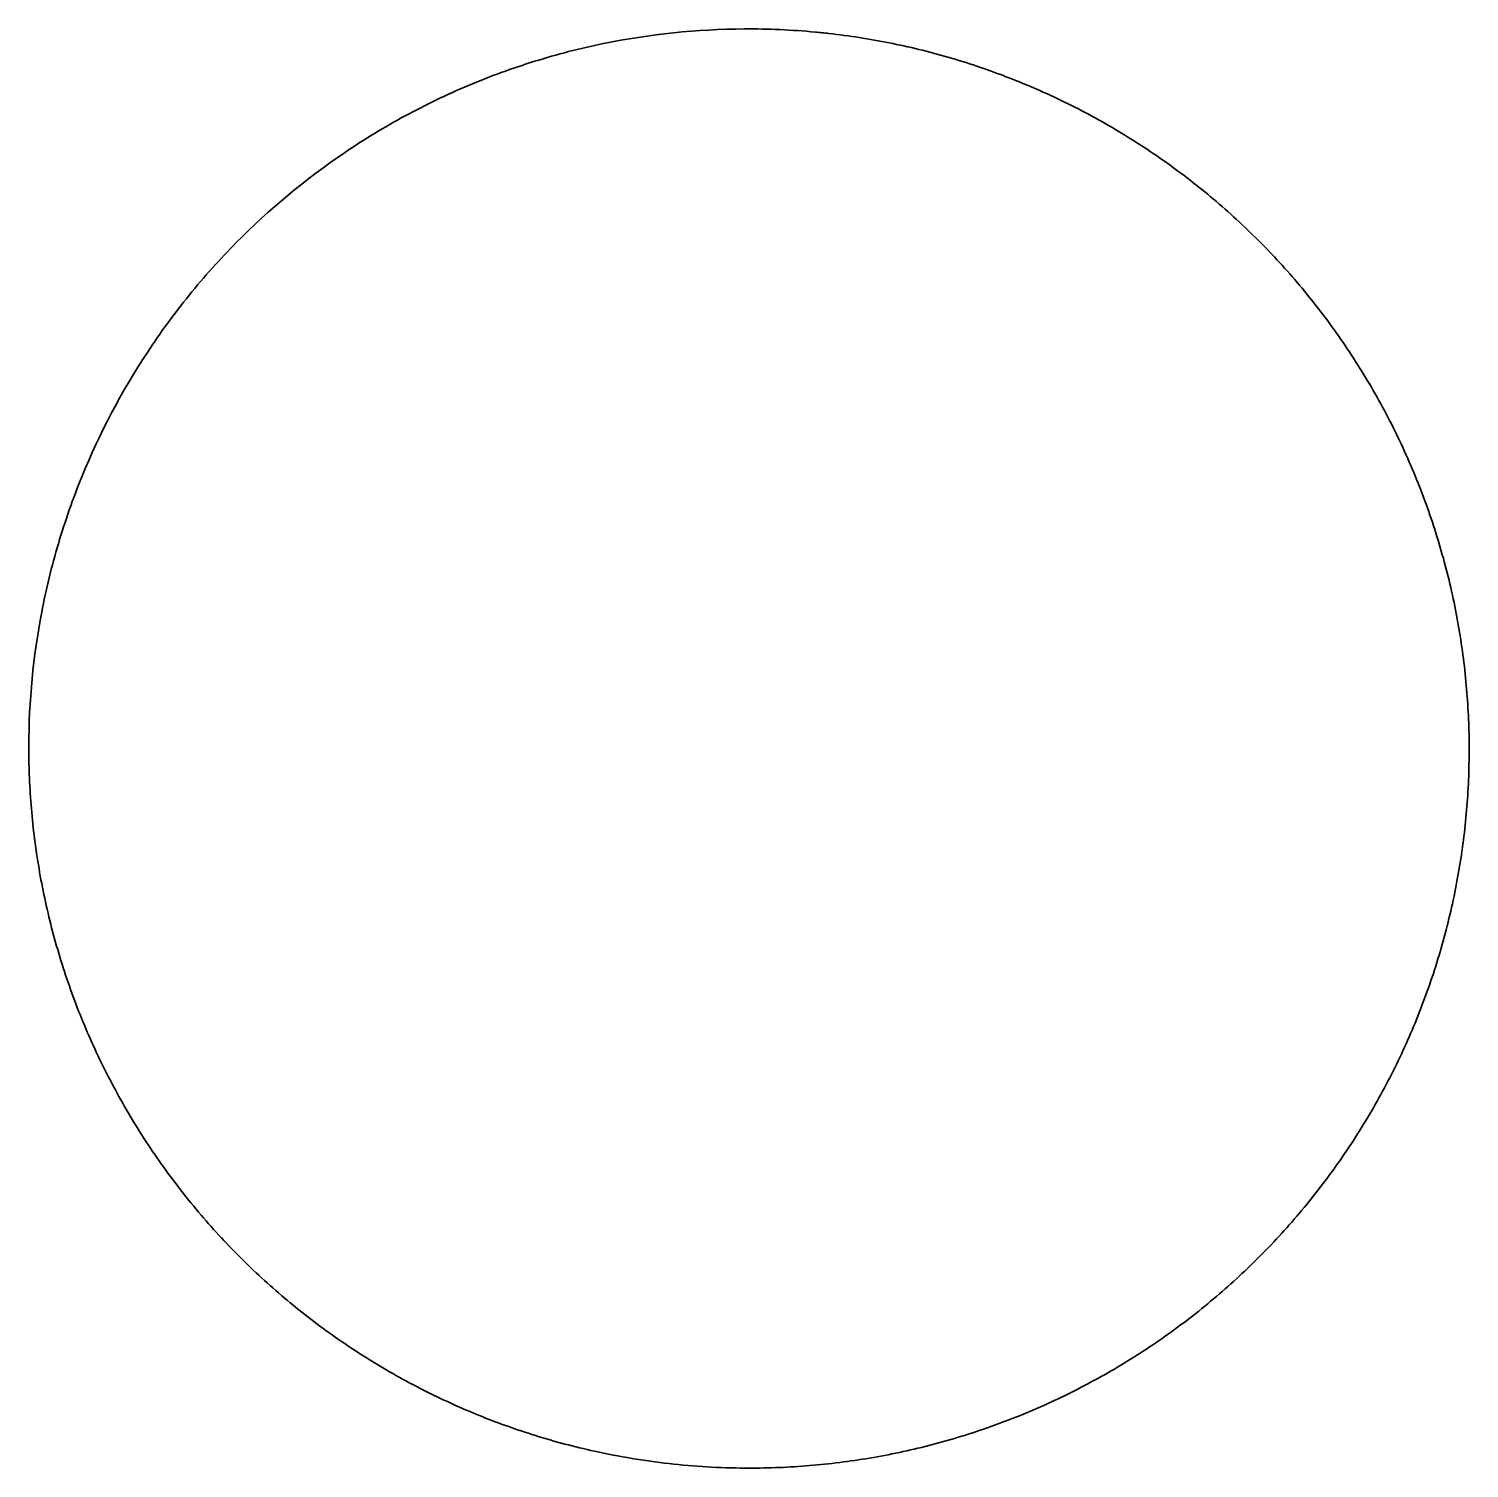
# Model space of a CAD drawing. Header units: millimetres. Extents: x 0 to 2526, y -1017 to 790.
# Drawn here: x 347.87 to 384.87, y -697 to -660.04 of the extents above; entities that cross this region are included whole.
import ezdxf

# ---------------------------------------------------------------- set-up
doc = ezdxf.new("R2010")
doc.units = ezdxf.units.MM
doc.layers.add('Blocks', color=7, linetype='Continuous')
doc.layers.add('Blocks$Inner', color=7, linetype='Continuous', lineweight=25, true_color=0x007f00)
doc.layers.add('Blocks$Outline', color=7, linetype='Continuous', lineweight=35, true_color=0xff3f3f)

# ---------------------------------------------------------------- blocks, each defined once
blk = doc.blocks.new('Balcony Dining Bench w Arm Top')
at = {"layer": 'Blocks$Inner'}
for points, knots in [([(328.698, -404.329), (328.547, -404.329), (328.396, -404.331), (327.986, -404.342), (327.724, -404.354), (327.208, -404.39), (326.941, -404.413), (326.427, -404.471), (326.162, -404.506), (325.651, -404.585), (325.392, -404.63), (324.885, -404.73), (324.631, -404.786), (324.128, -404.908), (323.878, -404.974), (323.381, -405.117), (323.133, -405.193), (322.643, -405.357), (322.397, -405.444), (321.914, -405.628), (321.67, -405.727), (321.195, -405.931), (320.951, -406.042), (320.485, -406.266), (320.247, -406.387), (319.79, -406.63), (319.561, -406.759), (319.115, -407.022), (318.894, -407.159), (318.46, -407.44), (318.245, -407.585), (317.823, -407.884), (317.615, -408.039), (317.206, -408.355), (317.004, -408.519), (316.608, -408.852), (316.41, -409.026), (316.029, -409.376), (315.836, -409.561), (315.47, -409.927), (315.285, -410.12), (314.935, -410.501), (314.761, -410.698), (314.427, -411.094), (314.264, -411.296), (313.947, -411.705), (313.792, -411.913), (313.493, -412.335), (313.347, -412.549), (313.066, -412.984), (312.929, -413.205), (312.665, -413.651), (312.536, -413.88), (312.292, -414.336), (312.171, -414.575), (311.947, -415.041), (311.836, -415.284), (311.631, -415.759), (311.532, -416.003), (311.347, -416.487), (311.26, -416.732), (311.096, -417.223), (311.019, -417.47), (310.875, -417.968), (310.809, -418.218), (310.686, -418.721), (310.63, -418.975), (310.529, -419.483), (310.483, -419.742), (310.403, -420.253), (310.368, -420.518), (310.339, -420.775)], [145.294806, 145.294806, 145.294806, 145.294806, 145.750209, 145.750209, 146.5309, 146.5309, 147.311591, 147.311591, 148.091964, 148.091964, 148.872336, 148.872336, 149.652709, 149.652709, 150.433082, 150.433082, 151.213455, 151.213455, 151.993828, 151.993828, 152.774201, 152.774201, 153.554574, 153.554574, 154.334672, 154.334672, 155.11477, 155.11477, 155.894868, 155.894868, 156.674966, 156.674966, 157.455065, 157.455065, 158.235163, 158.235163, 159.015261, 159.015261, 159.795359, 159.795359, 160.57539, 160.57539, 161.355421, 161.355421, 162.135452, 162.135452, 162.915483, 162.915483, 163.695514, 163.695514, 164.475545, 164.475545, 165.255575, 165.255575, 166.035606, 166.035606, 166.815816, 166.815816, 167.596025, 167.596025, 168.376235, 168.376235, 169.156444, 169.156444, 169.936654, 169.936654, 170.716863, 170.716863, 171.497073, 171.497073, 172.277282, 172.277282, 172.277282, 172.277282]), ([(347.063, -424.878), (347.098, -424.559), (347.127, -424.23), (347.146, -423.909), (347.165, -423.589), (347.176, -423.256), (347.178, -422.935), (347.18, -422.676), (347.176, -422.409), (347.166, -422.15), (347.157, -421.891), (347.142, -421.628), (347.122, -421.37), (347.102, -421.112), (347.076, -420.852), (347.045, -420.595), (347.014, -420.338), (346.978, -420.081), (346.936, -419.826), (346.894, -419.57), (346.847, -419.315), (346.795, -419.062), (346.742, -418.808), (346.684, -418.554), (346.621, -418.303), (346.558, -418.052), (346.489, -417.798), (346.415, -417.55), (346.342, -417.302), (346.26, -417.047), (346.176, -416.802), (346.092, -416.558), (346, -416.306), (345.906, -416.065), (345.812, -415.825), (345.71, -415.581), (345.606, -415.345), (345.502, -415.108), (345.392, -414.872), (345.278, -414.64), (345.163, -414.408), (345.044, -414.178), (344.92, -413.951), (344.796, -413.724), (344.668, -413.499), (344.534, -413.277), (344.401, -413.055), (344.262, -412.835), (344.12, -412.619), (343.978, -412.404), (343.828, -412.187), (343.677, -411.977), (343.525, -411.768), (343.364, -411.555), (343.204, -411.352), (343.044, -411.149), (342.874, -410.942), (342.705, -410.746), (342.537, -410.55), (342.361, -410.355), (342.184, -410.166), (342.008, -409.977), (341.826, -409.791), (341.641, -409.61), (341.457, -409.429), (341.268, -409.252), (341.076, -409.079), (340.884, -408.905), (340.689, -408.736), (340.49, -408.571), (340.291, -408.406), (340.087, -408.245), (339.881, -408.088), (339.675, -407.932), (339.463, -407.777), (339.251, -407.63), (339.038, -407.482), (338.816, -407.334), (338.598, -407.196), (338.38, -407.058), (338.151, -406.919), (337.927, -406.791), (337.703, -406.662), (337.473, -406.535), (337.244, -406.416), (337.014, -406.296), (336.781, -406.181), (336.547, -406.071), (336.313, -405.962), (336.077, -405.857), (335.839, -405.757), (335.6, -405.658), (335.359, -405.563), (335.117, -405.473), (334.875, -405.384), (334.629, -405.299), (334.383, -405.219), (334.137, -405.14), (333.885, -405.065), (333.636, -404.996), (333.387, -404.927), (333.128, -404.861), (332.877, -404.803), (332.625, -404.745), (332.364, -404.69), (332.11, -404.643), (331.856, -404.595), (331.596, -404.553), (331.341, -404.516), (331.085, -404.479), (330.827, -404.448), (330.57, -404.422), (330.313, -404.396), (330.055, -404.376), (329.797, -404.36), (329.539, -404.345), (329.28, -404.336), (329.022, -404.332), (328.912, -404.33), (328.808, -404.329), (328.698, -404.329)], [114.124447, 114.124447, 114.124447, 114.124447, 115.097093, 115.097093, 115.097093, 116.072418, 116.072418, 116.072418, 116.858483, 116.858483, 116.858483, 117.64034, 117.64034, 117.64034, 118.419431, 118.419431, 118.419431, 119.197152, 119.197152, 119.197152, 119.974878, 119.974878, 119.974878, 120.753982, 120.753982, 120.753982, 121.535861, 121.535861, 121.535861, 122.321956, 122.321956, 122.321956, 123.108043, 123.108043, 123.108043, 123.889915, 123.889915, 123.889915, 124.669012, 124.669012, 124.669012, 125.446731, 125.446731, 125.446731, 126.224445, 126.224445, 126.224445, 127.003528, 127.003528, 127.003528, 127.785374, 127.785374, 127.785374, 128.571425, 128.571425, 128.571425, 129.35757, 129.35757, 129.35757, 130.139489, 130.139489, 130.139489, 130.918624, 130.918624, 130.918624, 131.696372, 131.696372, 131.696372, 132.474106, 132.474106, 132.474106, 133.253202, 133.253202, 133.253202, 134.035056, 134.035056, 134.035056, 134.821111, 134.821111, 134.821111, 135.607148, 135.607148, 135.607148, 136.388953, 136.388953, 136.388953, 137.16797, 137.16797, 137.16797, 137.945596, 137.945596, 137.945596, 138.723207, 138.723207, 138.723207, 139.502179, 139.502179, 139.502179, 140.283911, 140.283911, 140.283911, 141.069846, 141.069846, 141.069846, 141.855574, 141.855574, 141.855574, 142.637074, 142.637074, 142.637074, 143.41579, 143.41579, 143.41579, 144.19312, 144.19312, 144.19312, 144.970442, 144.970442, 144.970442, 145.294806, 145.294806, 145.294806, 145.294806]), ([(310.339, -420.775), (310.326, -420.89), (310.314, -421.005), (310.246, -421.728), (310.219, -422.337), (310.223, -422.948)], [172.277282, 172.277282, 172.277282, 172.277282, 172.624748, 172.624748, 174.456412, 174.456412, 174.456412, 174.456412]), ([(310.223, -422.948), (310.229, -424.17), (310.355, -425.377), (310.661, -426.869), (310.73, -427.167), (310.881, -427.756), (310.964, -428.047), (311.233, -428.913), (311.439, -429.479), (311.907, -430.588), (312.167, -431.131), (312.599, -431.928), (312.75, -432.191), (313.066, -432.712), (313.231, -432.969), (314.082, -434.226), (314.852, -435.151), (316.137, -436.422), (316.588, -436.826), (317.297, -437.401), (317.539, -437.587), (318.028, -437.946), (318.276, -438.118), (319.536, -438.948), (320.6, -439.509), (322.282, -440.194), (322.86, -440.397), (324.023, -440.741), (324.609, -440.884), (326.332, -441.215), (327.482, -441.327), (328.649, -441.329)], [58.130756, 58.130756, 58.130756, 58.130756, 61.768003, 61.768003, 62.677315, 62.677315, 63.586627, 63.586627, 65.40525, 65.40525, 67.223873, 67.223873, 68.133185, 68.133185, 69.042497, 69.042497, 72.679743, 72.679743, 74.498367, 74.498367, 75.407679, 75.407679, 76.31699, 76.31699, 79.954237, 79.954237, 81.77286, 81.77286, 83.591484, 83.591484, 87.074594, 87.074594, 87.074594, 87.074594]), ([(328.779, -441.329), (329.037, -441.328), (329.304, -441.32), (329.562, -441.308), (329.82, -441.296), (330.083, -441.278), (330.34, -441.255), (330.597, -441.231), (330.856, -441.203), (331.112, -441.169), (331.368, -441.135), (331.624, -441.095), (331.879, -441.05), (332.133, -441.006), (332.387, -440.956), (332.64, -440.9), (332.892, -440.845), (333.145, -440.784), (333.395, -440.718), (333.645, -440.652), (333.898, -440.579), (334.145, -440.503), (334.392, -440.426), (334.645, -440.342), (334.889, -440.255), (335.132, -440.168), (335.382, -440.073), (335.622, -439.976), (335.861, -439.879), (336.103, -439.775), (336.338, -439.668), (336.574, -439.56), (336.808, -439.448), (337.039, -439.331), (337.269, -439.214), (337.498, -439.092), (337.723, -438.965), (337.949, -438.838), (338.172, -438.707), (338.392, -438.571), (338.612, -438.435), (338.831, -438.294), (339.045, -438.149), (339.259, -438.003), (339.474, -437.851), (339.682, -437.697), (339.89, -437.543), (340.101, -437.38), (340.302, -437.217), (340.503, -437.054), (340.708, -436.882), (340.902, -436.711), (341.096, -436.54), (341.29, -436.361), (341.476, -436.182), (341.85, -435.824), (342.21, -435.449), (342.552, -435.06), (342.723, -434.866), (342.89, -434.668), (343.053, -434.467), (343.216, -434.266), (343.375, -434.06), (343.53, -433.852), (343.684, -433.644), (343.836, -433.429), (343.982, -433.215), (344.127, -433.001), (344.272, -432.777), (344.409, -432.556), (344.545, -432.336), (344.681, -432.106), (344.807, -431.88), (344.934, -431.654), (345.058, -431.422), (345.175, -431.191), (345.292, -430.96), (345.405, -430.725), (345.512, -430.489), (345.62, -430.254), (345.722, -430.016), (345.819, -429.776), (345.917, -429.536), (346.009, -429.294), (346.096, -429.05), (346.183, -428.806), (346.266, -428.559), (346.343, -428.312), (346.42, -428.064), (346.493, -427.811), (346.559, -427.561), (346.625, -427.311), (346.688, -427.051), (346.744, -426.798), (346.813, -426.484), (346.876, -426.158), (346.929, -425.841), (346.981, -425.524), (347.027, -425.197), (347.063, -424.878)], [87.203944, 87.203944, 87.203944, 87.203944, 87.989094, 87.989094, 87.989094, 88.770192, 88.770192, 88.770192, 89.548519, 89.548519, 89.548519, 90.325471, 90.325471, 90.325471, 91.102423, 91.102423, 91.102423, 91.880752, 91.880752, 91.880752, 92.661855, 92.661855, 92.661855, 93.447174, 93.447174, 93.447174, 94.232322, 94.232322, 94.232322, 95.013267, 95.013267, 95.013267, 95.791448, 95.791448, 95.791448, 96.568264, 96.568264, 96.568264, 97.345088, 97.345088, 97.345088, 98.123295, 98.123295, 98.123295, 98.904281, 98.904281, 98.904281, 99.689488, 99.689488, 99.689488, 100.47466, 100.47466, 100.47466, 101.255634, 101.255634, 101.255634, 102.811055, 102.811055, 102.811055, 103.587923, 103.587923, 103.587923, 104.36618, 104.36618, 104.36618, 105.147219, 105.147219, 105.147219, 105.932481, 105.932481, 105.932481, 106.717833, 106.717833, 106.717833, 107.49899, 107.49899, 107.49899, 108.277392, 108.277392, 108.277392, 109.054435, 109.054435, 109.054435, 109.831491, 109.831491, 109.831491, 110.609933, 110.609933, 110.609933, 111.391157, 111.391157, 111.391157, 112.176603, 112.176603, 112.176603, 113.15188, 113.15188, 113.15188, 114.124447, 114.124447, 114.124447, 114.124447])]:
    blk.add_open_spline(points, degree=3, knots=knots, dxfattribs=at)
blk.add_open_spline([(328.649, -441.329), (328.692, -441.329), (328.736, -441.329), (328.779, -441.329)], degree=3, dxfattribs=at)
at = {"layer": 'Blocks$Outline'}
blk.add_open_spline([(310.223, -422.948), (310.219, -422.337), (310.246, -421.728), (310.314, -421.005), (310.326, -420.89), (310.339, -420.775), (310.368, -420.518), (310.403, -420.253), (310.483, -419.742), (310.529, -419.483), (310.63, -418.975), (310.686, -418.721), (310.809, -418.218), (310.875, -417.968), (311.019, -417.47), (311.096, -417.223), (311.26, -416.732), (311.347, -416.487), (311.532, -416.003), (311.631, -415.759), (311.836, -415.284), (311.947, -415.041), (312.171, -414.575), (312.292, -414.336), (312.536, -413.88), (312.665, -413.651), (312.929, -413.205), (313.066, -412.984), (313.347, -412.549), (313.493, -412.335), (313.792, -411.913), (313.947, -411.705), (314.264, -411.296), (314.427, -411.094), (314.761, -410.698), (314.935, -410.501), (315.285, -410.12), (315.47, -409.927), (315.836, -409.561), (316.029, -409.376), (316.41, -409.026), (316.608, -408.852), (317.004, -408.519), (317.206, -408.355), (317.615, -408.039), (317.823, -407.884), (318.245, -407.585), (318.46, -407.44), (318.894, -407.159), (319.115, -407.022), (319.561, -406.759), (319.79, -406.63), (320.247, -406.387), (320.485, -406.266), (320.951, -406.042), (321.195, -405.931), (321.67, -405.727), (321.914, -405.628), (322.397, -405.444), (322.643, -405.357), (323.133, -405.193), (323.381, -405.117), (323.878, -404.974), (324.128, -404.908), (324.631, -404.786), (324.885, -404.73), (325.392, -404.63), (325.651, -404.585), (326.162, -404.506), (326.427, -404.471), (326.941, -404.413), (327.208, -404.39), (327.724, -404.354), (327.986, -404.342), (328.396, -404.331), (328.547, -404.329), (328.698, -404.329), (328.808, -404.329), (328.912, -404.33), (329.022, -404.332), (329.28, -404.336), (329.539, -404.345), (329.797, -404.36), (330.055, -404.376), (330.313, -404.396), (330.57, -404.422), (330.827, -404.448), (331.085, -404.479), (331.341, -404.516), (331.596, -404.553), (331.856, -404.595), (332.11, -404.643), (332.364, -404.69), (332.625, -404.745), (332.877, -404.803), (333.128, -404.861), (333.387, -404.927), (333.636, -404.996), (333.885, -405.065), (334.137, -405.14), (334.383, -405.219), (334.629, -405.299), (334.875, -405.384), (335.117, -405.473), (335.359, -405.563), (335.6, -405.658), (335.839, -405.757), (336.077, -405.857), (336.313, -405.962), (336.547, -406.071), (336.781, -406.181), (337.014, -406.296), (337.244, -406.416), (337.473, -406.535), (337.703, -406.662), (337.927, -406.791), (338.151, -406.919), (338.38, -407.058), (338.598, -407.196), (338.816, -407.334), (339.038, -407.482), (339.251, -407.63), (339.463, -407.777), (339.675, -407.932), (339.881, -408.088), (340.087, -408.245), (340.291, -408.406), (340.49, -408.571), (340.689, -408.736), (340.884, -408.905), (341.076, -409.079), (341.268, -409.252), (341.457, -409.429), (341.641, -409.61), (341.826, -409.791), (342.008, -409.977), (342.184, -410.166), (342.361, -410.355), (342.537, -410.55), (342.705, -410.746), (342.874, -410.942), (343.044, -411.149), (343.204, -411.352), (343.364, -411.555), (343.525, -411.768), (343.677, -411.977), (343.828, -412.187), (343.978, -412.404), (344.12, -412.619), (344.262, -412.835), (344.401, -413.055), (344.534, -413.277), (344.668, -413.499), (344.796, -413.724), (344.92, -413.951), (345.044, -414.178), (345.163, -414.408), (345.278, -414.64), (345.392, -414.872), (345.502, -415.108), (345.606, -415.345), (345.71, -415.581), (345.812, -415.825), (345.906, -416.065), (346, -416.306), (346.092, -416.558), (346.176, -416.802), (346.26, -417.047), (346.342, -417.302), (346.415, -417.55), (346.489, -417.798), (346.558, -418.052), (346.621, -418.303), (346.684, -418.554), (346.742, -418.808), (346.795, -419.062), (346.847, -419.315), (346.894, -419.57), (346.936, -419.826), (346.978, -420.081), (347.014, -420.338), (347.045, -420.595), (347.076, -420.852), (347.102, -421.112), (347.122, -421.37), (347.142, -421.628), (347.157, -421.891), (347.166, -422.15), (347.176, -422.409), (347.18, -422.676), (347.178, -422.935), (347.176, -423.256), (347.165, -423.589), (347.146, -423.909), (347.127, -424.23), (347.098, -424.559), (347.063, -424.878), (347.027, -425.197), (346.981, -425.524), (346.929, -425.841), (346.876, -426.158), (346.813, -426.484), (346.744, -426.798), (346.688, -427.051), (346.625, -427.311), (346.559, -427.561), (346.493, -427.811), (346.42, -428.064), (346.343, -428.312), (346.266, -428.559), (346.183, -428.806), (346.096, -429.05), (346.009, -429.294), (345.917, -429.536), (345.819, -429.776), (345.722, -430.016), (345.62, -430.254), (345.512, -430.489), (345.405, -430.725), (345.292, -430.96), (345.175, -431.191), (345.058, -431.422), (344.934, -431.654), (344.807, -431.88), (344.681, -432.106), (344.545, -432.336), (344.409, -432.556), (344.272, -432.777), (344.127, -433.001), (343.982, -433.215), (343.836, -433.429), (343.684, -433.644), (343.53, -433.852), (343.375, -434.06), (343.216, -434.266), (343.053, -434.467), (342.89, -434.668), (342.723, -434.866), (342.552, -435.06), (342.21, -435.449), (341.85, -435.824), (341.476, -436.182), (341.29, -436.361), (341.096, -436.54), (340.902, -436.711), (340.708, -436.882), (340.503, -437.054), (340.302, -437.217), (340.101, -437.38), (339.89, -437.543), (339.682, -437.697), (339.474, -437.851), (339.259, -438.003), (339.045, -438.149), (338.831, -438.294), (338.612, -438.435), (338.392, -438.571), (338.172, -438.707), (337.949, -438.838), (337.723, -438.965), (337.498, -439.092), (337.269, -439.214), (337.039, -439.331), (336.808, -439.448), (336.574, -439.56), (336.338, -439.668), (336.103, -439.775), (335.861, -439.879), (335.622, -439.976), (335.382, -440.073), (335.132, -440.168), (334.889, -440.255), (334.645, -440.342), (334.392, -440.426), (334.145, -440.503), (333.898, -440.579), (333.645, -440.652), (333.395, -440.718), (333.145, -440.784), (332.892, -440.845), (332.64, -440.9), (332.387, -440.956), (332.133, -441.006), (331.879, -441.05), (331.624, -441.095), (331.368, -441.135), (331.112, -441.169), (330.856, -441.203), (330.597, -441.231), (330.34, -441.255), (330.083, -441.278), (329.82, -441.296), (329.562, -441.308), (329.304, -441.32), (329.037, -441.328), (328.779, -441.329), (328.736, -441.329), (328.692, -441.329), (328.649, -441.329), (327.482, -441.327), (326.332, -441.215), (324.609, -440.884), (324.023, -440.741), (322.86, -440.397), (322.282, -440.194), (320.6, -439.509), (319.536, -438.948), (318.276, -438.118), (318.028, -437.946), (317.539, -437.587), (317.297, -437.401), (316.588, -436.826), (316.137, -436.422), (314.852, -435.151), (314.082, -434.226), (313.231, -432.969), (313.066, -432.712), (312.75, -432.191), (312.599, -431.928), (312.167, -431.131), (311.907, -430.588), (311.439, -429.479), (311.233, -428.913), (310.964, -428.047), (310.881, -427.756), (310.73, -427.167), (310.661, -426.869), (310.355, -425.377), (310.229, -424.17), (310.223, -422.948)], degree=3, knots=[-174.456412, -174.456412, -174.456412, -174.456412, -172.624748, -172.624748, -172.277282, -172.277282, -172.277282, -171.497073, -171.497073, -170.716863, -170.716863, -169.936654, -169.936654, -169.156444, -169.156444, -168.376235, -168.376235, -167.596025, -167.596025, -166.815816, -166.815816, -166.035606, -166.035606, -165.255575, -165.255575, -164.475545, -164.475545, -163.695514, -163.695514, -162.915483, -162.915483, -162.135452, -162.135452, -161.355421, -161.355421, -160.57539, -160.57539, -159.795359, -159.795359, -159.015261, -159.015261, -158.235163, -158.235163, -157.455065, -157.455065, -156.674966, -156.674966, -155.894868, -155.894868, -155.11477, -155.11477, -154.334672, -154.334672, -153.554574, -153.554574, -152.774201, -152.774201, -151.993828, -151.993828, -151.213455, -151.213455, -150.433082, -150.433082, -149.652709, -149.652709, -148.872336, -148.872336, -148.091964, -148.091964, -147.311591, -147.311591, -146.5309, -146.5309, -145.750209, -145.750209, -145.294806, -145.294806, -145.294806, -144.970442, -144.970442, -144.970442, -144.19312, -144.19312, -144.19312, -143.41579, -143.41579, -143.41579, -142.637074, -142.637074, -142.637074, -141.855574, -141.855574, -141.855574, -141.069846, -141.069846, -141.069846, -140.283911, -140.283911, -140.283911, -139.502179, -139.502179, -139.502179, -138.723207, -138.723207, -138.723207, -137.945596, -137.945596, -137.945596, -137.16797, -137.16797, -137.16797, -136.388953, -136.388953, -136.388953, -135.607148, -135.607148, -135.607148, -134.821111, -134.821111, -134.821111, -134.035056, -134.035056, -134.035056, -133.253202, -133.253202, -133.253202, -132.474106, -132.474106, -132.474106, -131.696372, -131.696372, -131.696372, -130.918624, -130.918624, -130.918624, -130.139489, -130.139489, -130.139489, -129.35757, -129.35757, -129.35757, -128.571425, -128.571425, -128.571425, -127.785374, -127.785374, -127.785374, -127.003528, -127.003528, -127.003528, -126.224445, -126.224445, -126.224445, -125.446731, -125.446731, -125.446731, -124.669012, -124.669012, -124.669012, -123.889915, -123.889915, -123.889915, -123.108043, -123.108043, -123.108043, -122.321956, -122.321956, -122.321956, -121.535861, -121.535861, -121.535861, -120.753982, -120.753982, -120.753982, -119.974878, -119.974878, -119.974878, -119.197152, -119.197152, -119.197152, -118.419431, -118.419431, -118.419431, -117.64034, -117.64034, -117.64034, -116.858483, -116.858483, -116.858483, -116.072418, -116.072418, -116.072418, -115.097093, -115.097093, -115.097093, -114.124447, -114.124447, -114.124447, -113.15188, -113.15188, -113.15188, -112.176603, -112.176603, -112.176603, -111.391157, -111.391157, -111.391157, -110.609933, -110.609933, -110.609933, -109.831491, -109.831491, -109.831491, -109.054435, -109.054435, -109.054435, -108.277392, -108.277392, -108.277392, -107.49899, -107.49899, -107.49899, -106.717833, -106.717833, -106.717833, -105.932481, -105.932481, -105.932481, -105.147219, -105.147219, -105.147219, -104.36618, -104.36618, -104.36618, -103.587923, -103.587923, -103.587923, -102.811055, -102.811055, -102.811055, -101.255634, -101.255634, -101.255634, -100.47466, -100.47466, -100.47466, -99.689488, -99.689488, -99.689488, -98.904281, -98.904281, -98.904281, -98.123295, -98.123295, -98.123295, -97.345088, -97.345088, -97.345088, -96.568264, -96.568264, -96.568264, -95.791448, -95.791448, -95.791448, -95.013267, -95.013267, -95.013267, -94.232322, -94.232322, -94.232322, -93.447174, -93.447174, -93.447174, -92.661855, -92.661855, -92.661855, -91.880752, -91.880752, -91.880752, -91.102423, -91.102423, -91.102423, -90.325471, -90.325471, -90.325471, -89.548519, -89.548519, -89.548519, -88.770192, -88.770192, -88.770192, -87.989094, -87.989094, -87.989094, -87.203944, -87.203944, -87.203944, -87.074594, -87.074594, -87.074594, -83.591484, -83.591484, -81.77286, -81.77286, -79.954237, -79.954237, -76.31699, -76.31699, -75.407679, -75.407679, -74.498367, -74.498367, -72.679743, -72.679743, -69.042497, -69.042497, -68.133185, -68.133185, -67.223873, -67.223873, -65.40525, -65.40525, -63.586627, -63.586627, -62.677315, -62.677315, -61.768003, -61.768003, -58.130756, -58.130756, -58.130756, -58.130756], dxfattribs=at)

msp = doc.modelspace()

# ---------------------------------------------------------------- block references
at = {"layer": 'Blocks', "rotation": 270.0000000000025}
msp.add_blockref('Balcony Dining Bench w Arm Top', (789.198, -349.824), dxfattribs=at)

doc.saveas('drawing.dxf')
